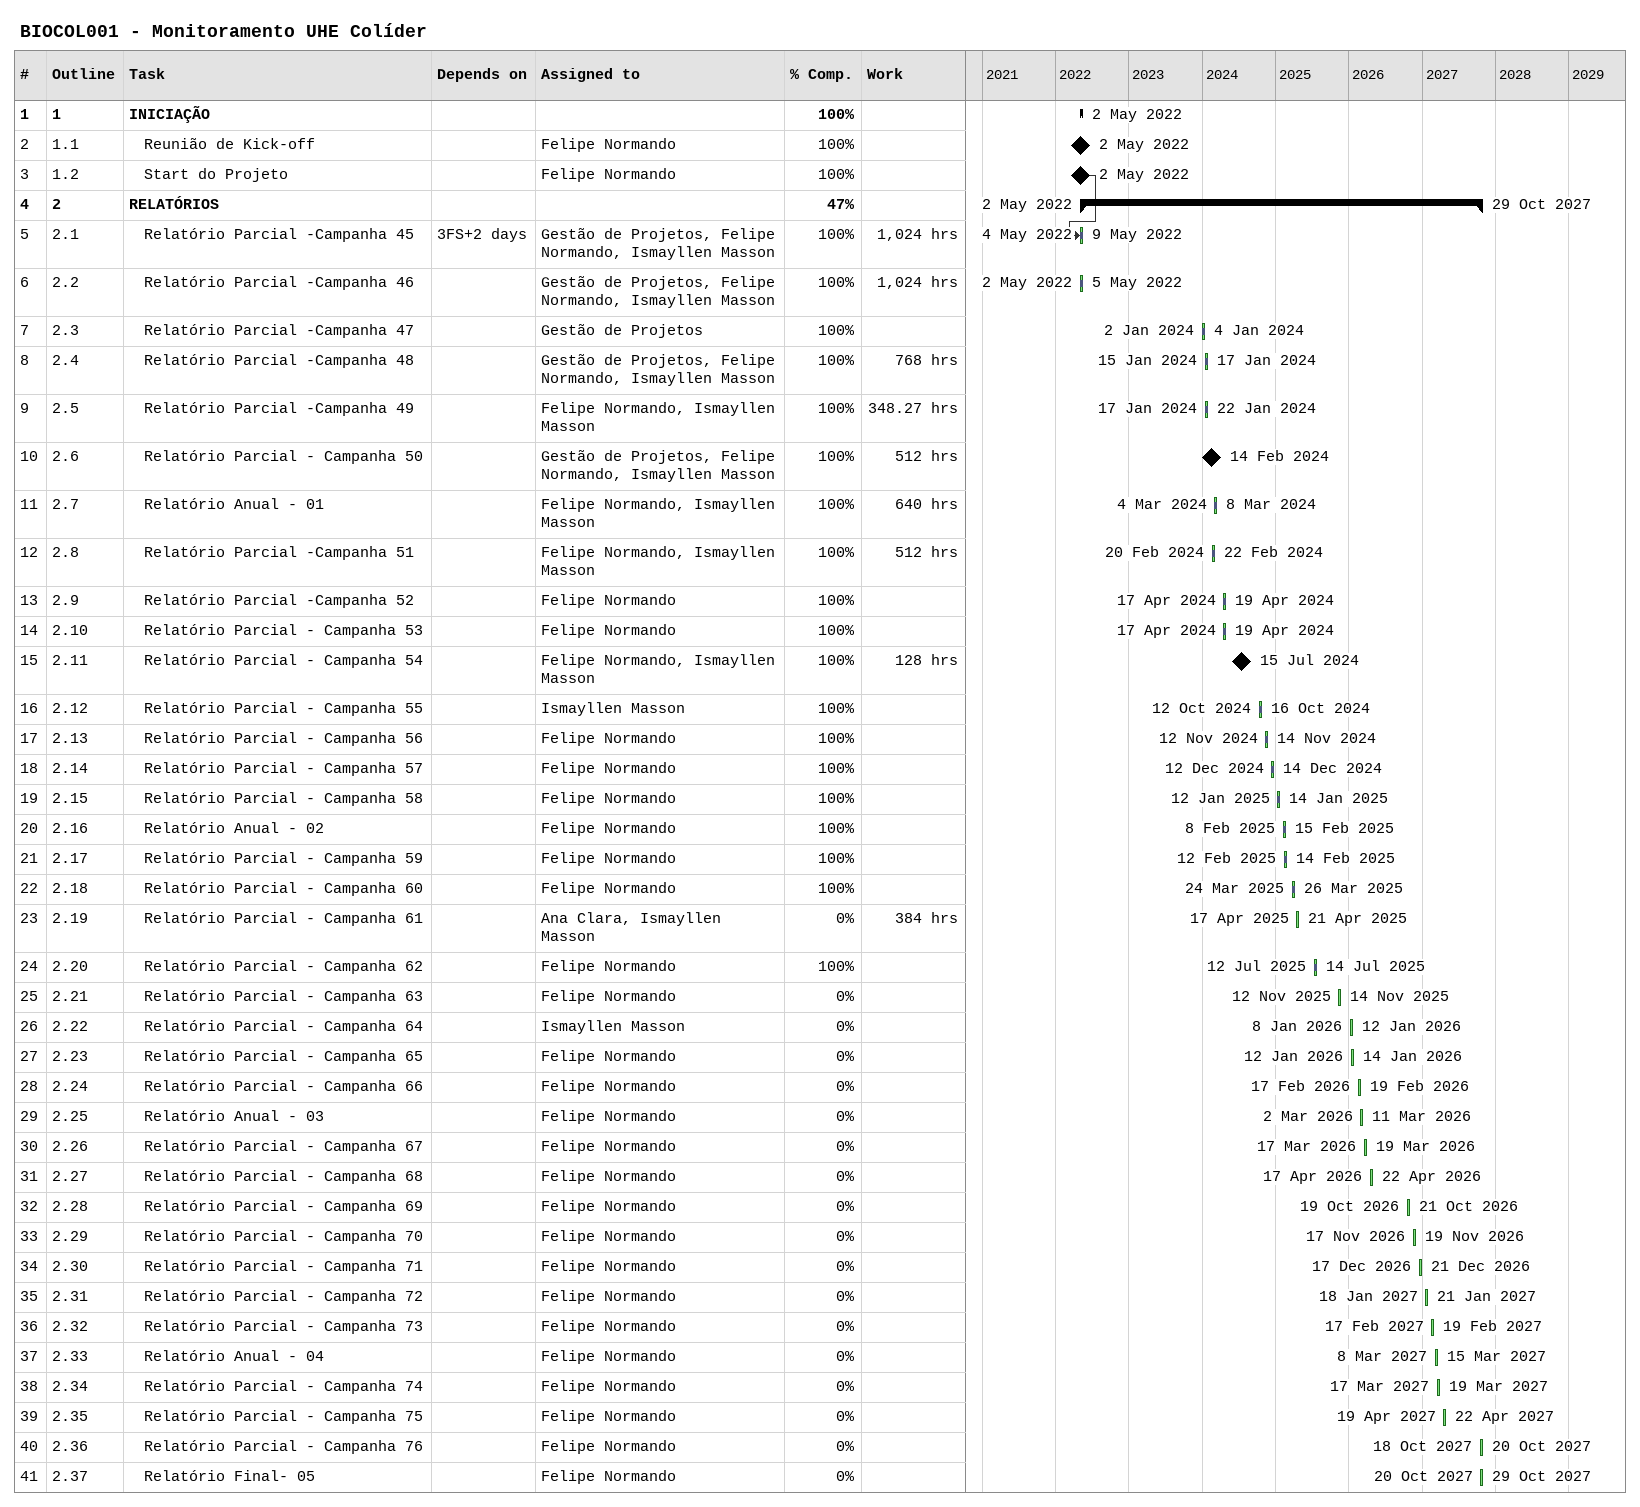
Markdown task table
BIOCOL001 - Monitoramento UHE Colíder

| ID | WBS | Task | Start | Finish | Predecessors | Resources | % complete | Work (h) |
|---|---|---|---|---|---|---|---|---|
| 1 | 1 | **INICIAÇÃO** | 2022-05-02 | 2022-05-02 |  |  | 100 |  |
| 2 | 1.1 | Reunião de Kick-off (milestone) | 2022-05-02 | 2022-05-02 |  | Felipe Normando | 100 |  |
| 3 | 1.2 | Start do Projeto (milestone) | 2022-05-02 | 2022-05-02 |  | Felipe Normando | 100 |  |
| 4 | 2 | **RELATÓRIOS** | 2022-05-02 | 2027-10-29 |  |  | 47 |  |
| 5 | 2.1 | Relatório Parcial -Campanha 45 | 2022-05-04 | 2022-05-09 | 3FS+2d | Gestão de Projetos, Felipe Normando, Ismayllen Masson | 100 | 1024 |
| 6 | 2.2 | Relatório Parcial -Campanha 46 | 2022-05-02 | 2022-05-05 |  | Gestão de Projetos, Felipe Normando, Ismayllen Masson | 100 | 1024 |
| 7 | 2.3 | Relatório Parcial -Campanha 47 | 2024-01-02 | 2024-01-04 |  | Gestão de Projetos | 100 |  |
| 8 | 2.4 | Relatório Parcial -Campanha 48 | 2024-01-15 | 2024-01-17 |  | Gestão de Projetos, Felipe Normando, Ismayllen Masson | 100 | 768 |
| 9 | 2.5 | Relatório Parcial -Campanha 49 | 2024-01-17 | 2024-01-22 |  | Felipe Normando, Ismayllen Masson | 100 | 348.27 |
| 10 | 2.6 | Relatório Parcial - Campanha 50 (milestone) | 2024-02-14 | 2024-02-14 |  | Gestão de Projetos, Felipe Normando, Ismayllen Masson | 100 | 512 |
| 11 | 2.7 | Relatório Anual - 01 | 2024-03-04 | 2024-03-08 |  | Felipe Normando, Ismayllen Masson | 100 | 640 |
| 12 | 2.8 | Relatório Parcial -Campanha 51 | 2024-02-20 | 2024-02-22 |  | Felipe Normando, Ismayllen Masson | 100 | 512 |
| 13 | 2.9 | Relatório Parcial -Campanha 52 | 2024-04-17 | 2024-04-19 |  | Felipe Normando | 100 |  |
| 14 | 2.10 | Relatório Parcial - Campanha 53 | 2024-04-17 | 2024-04-19 |  | Felipe Normando | 100 |  |
| 15 | 2.11 | Relatório Parcial - Campanha 54 (milestone) | 2024-07-15 | 2024-07-15 |  | Felipe Normando, Ismayllen Masson | 100 | 128 |
| 16 | 2.12 | Relatório Parcial - Campanha 55 | 2024-10-12 | 2024-10-16 |  | Ismayllen Masson | 100 |  |
| 17 | 2.13 | Relatório Parcial - Campanha 56 | 2024-11-12 | 2024-11-14 |  | Felipe Normando | 100 |  |
| 18 | 2.14 | Relatório Parcial - Campanha 57 | 2024-12-12 | 2024-12-14 |  | Felipe Normando | 100 |  |
| 19 | 2.15 | Relatório Parcial - Campanha 58 | 2025-01-12 | 2025-01-14 |  | Felipe Normando | 100 |  |
| 20 | 2.16 | Relatório Anual - 02 | 2025-02-08 | 2025-02-15 |  | Felipe Normando | 100 |  |
| 21 | 2.17 | Relatório Parcial - Campanha 59 | 2025-02-12 | 2025-02-14 |  | Felipe Normando | 100 |  |
| 22 | 2.18 | Relatório Parcial - Campanha 60 | 2025-03-24 | 2025-03-26 |  | Felipe Normando | 100 |  |
| 23 | 2.19 | Relatório Parcial - Campanha 61 | 2025-04-17 | 2025-04-21 |  | Ana Clara, Ismayllen Masson | 0 | 384 |
| 24 | 2.20 | Relatório Parcial - Campanha 62 | 2025-07-12 | 2025-07-14 |  | Felipe Normando | 100 |  |
| 25 | 2.21 | Relatório Parcial - Campanha 63 | 2025-11-12 | 2025-11-14 |  | Felipe Normando | 0 |  |
| 26 | 2.22 | Relatório Parcial - Campanha 64 | 2026-01-08 | 2026-01-12 |  | Ismayllen Masson | 0 |  |
| 27 | 2.23 | Relatório Parcial - Campanha 65 | 2026-01-12 | 2026-01-14 |  | Felipe Normando | 0 |  |
| 28 | 2.24 | Relatório Parcial - Campanha 66 | 2026-02-17 | 2026-02-19 |  | Felipe Normando | 0 |  |
| 29 | 2.25 | Relatório Anual - 03 | 2026-03-02 | 2026-03-11 |  | Felipe Normando | 0 |  |
| 30 | 2.26 | Relatório Parcial - Campanha 67 | 2026-03-17 | 2026-03-19 |  | Felipe Normando | 0 |  |
| 31 | 2.27 | Relatório Parcial - Campanha 68 | 2026-04-17 | 2026-04-22 |  | Felipe Normando | 0 |  |
| 32 | 2.28 | Relatório Parcial - Campanha 69 | 2026-10-19 | 2026-10-21 |  | Felipe Normando | 0 |  |
| 33 | 2.29 | Relatório Parcial - Campanha 70 | 2026-11-17 | 2026-11-19 |  | Felipe Normando | 0 |  |
| 34 | 2.30 | Relatório Parcial - Campanha 71 | 2026-12-17 | 2026-12-21 |  | Felipe Normando | 0 |  |
| 35 | 2.31 | Relatório Parcial - Campanha 72 | 2027-01-18 | 2027-01-21 |  | Felipe Normando | 0 |  |
| 36 | 2.32 | Relatório Parcial - Campanha 73 | 2027-02-17 | 2027-02-19 |  | Felipe Normando | 0 |  |
| 37 | 2.33 | Relatório Anual - 04 | 2027-03-08 | 2027-03-15 |  | Felipe Normando | 0 |  |
| 38 | 2.34 | Relatório Parcial - Campanha 74 | 2027-03-17 | 2027-03-19 |  | Felipe Normando | 0 |  |
| 39 | 2.35 | Relatório Parcial - Campanha 75 | 2027-04-19 | 2027-04-22 |  | Felipe Normando | 0 |  |
| 40 | 2.36 | Relatório Parcial - Campanha 76 | 2027-10-18 | 2027-10-20 |  | Felipe Normando | 0 |  |
| 41 | 2.37 | Relatório Final- 05 | 2027-10-20 | 2027-10-29 |  | Felipe Normando | 0 |  |
